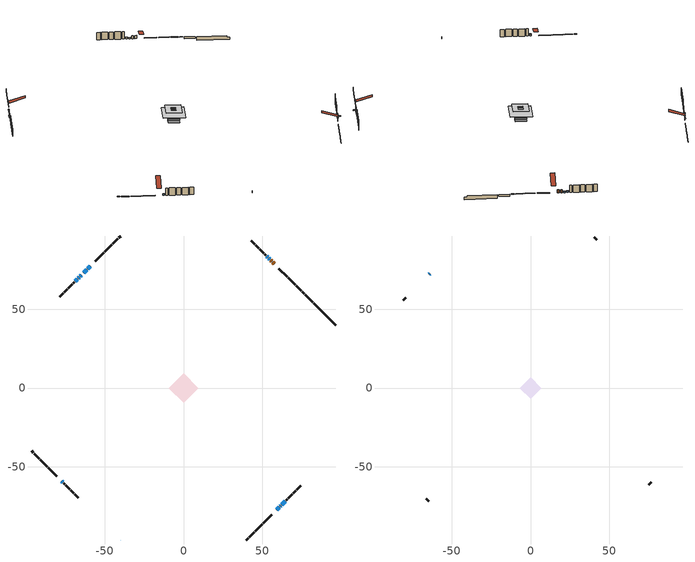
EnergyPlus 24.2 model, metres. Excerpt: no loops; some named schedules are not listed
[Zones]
conditioned space
 floor outside (Floor1 construction): -3.18,0 0,3.18 3.18,0 0,-3.18 z0.55
 floor adiabatic (Floor5 construction): -4.71,0 0,4.71 4.71,0 0,-4.71 z0.55
 floor adiabatic (AdiabaticFloorConstruction): -9.43,0 0,9.43 9.43,0 0,-9.43 z2.99
 floor foundation (Slab1 construction): -4.84,0 0,4.84 4.84,0 0,-4.84 z-1.98
 floor foundation (Slab2 construction): -4.71,0 0,4.71 4.71,0 0,-4.71 z-0.65
 wall outside (RimJoist1 construction): 40.01,-96.6 41.16,-95.45 / -96.6,-40.01 -95.45,-41.16 / -40.01,96.6 -41.16,95.45 / 76.75,59.86 75.6,61.01 z0.55:0.85
 wall outside (RimJoist2 construction): 41.82,-94.79 45.01,-91.6 / -94.79,-41.82 -91.6,-45.01 / -41.82,94.79 -45.01,91.6 / 74.95,61.67 71.75,64.86 z0.55:0.85
 wall outside (RimJoist3 construction): 45.67,-90.95 50.1,-86.52 / -90.95,-45.67 -86.52,-50.1 / -45.67,90.95 -50.1,86.52 / 71.1,65.52 66.67,69.95 z0.55:0.85
 wall outside (RimJoist4 construction): 50.75,-85.86 56.07,-80.54 / -85.86,-50.75 -80.54,-56.07 / -50.75,85.86 -56.07,80.54 / 66.01,70.6 60.69,75.92 z0.55:0.85
 wall outside (AdiabaticWallConstruction 1): 57.57,79.04 56.63,79.98 / 55.98,80.64 55.53,81.08 z0.55:2.58
 wall outside (AdiabaticWallConstruction): 59.19,-77.42 60.7,-75.91 z0.55:2.38; -77.42,-59.19 -76.77,-59.84 / -59.19,77.42 -60.92,75.69 / 53.57,83.04 52.93,83.69 / -66.13,70.48 -67,69.62 z0.55:1.47; -61.58,75.04 -63.3,73.31 / -40.02,-96.6 -39.81,-96.6 / 62.37,-74.24 64.53,-72.08 z0.55:1.77; -65.04,71.57 -65.48,71.14 z0.55:0.86; 54.88,81.74 54.23,82.39 z0.55:1.16; 61.36,-75.25 61.72,-74.89 z0.55:2.08; -67.65,68.96 -68.73,67.88 z0.55:2.58
 wall outside (Wall1 construction): 65.19,-71.43 65.92,-70.7 / -76.12,-60.5 -75.39,-61.23 / -69.39,67.23 -70.12,66.5 / 52.27,84.34 51.54,85.07 z0.55:5.43
 wall outside (Wall2 construction): 66.57,-70.04 69.04,-67.57 / -74.73,-61.88 -72.26,-64.36 / -70.77,65.84 -73.24,63.37 / 50.88,85.73 48.41,88.2 z0.55:5.43
 wall outside (Wall3 construction): 69.7,-66.91 71.44,-65.18 / -71.6,-65.01 -69.87,-66.75 / -73.9,62.71 -75.64,60.98 / 47.76,88.86 46.02,90.59 z0.55:5.43
 wall outside (Wall4 construction): 72.09,-64.52 74.55,-62.07 / -69.21,-67.41 -66.76,-69.86 / -76.29,60.32 -78.75,57.87 / 45.36,91.25 42.91,93.7 z0.55:5.43
 wall foundation (FoundationWall1 construction): 82.81,53.81,-1.98 82.81,53.81,0.46 95.22,41.39,0.46 95.22,41.39,-0.57 96.6,40.01,-0.57 96.6,40.01,-1.98
 wall foundation (FoundationWall2 construction): 82.15,54.46 77.41,59.21 z-0.65:0.55
 window (WindowConstruction): 59.19,-77.42 60.7,-75.91 z0.55:2.38
 window (WindowConstruction 5): -77.42,-59.19 -76.77,-59.84 z0.55:1.46
 window (WindowConstruction 6): -59.19,77.42 -60.92,75.69 z0.55:1.46
 window (WindowConstruction 7): -61.58,75.04 -63.3,73.31 z0.55:1.77
 window (WindowConstruction 10): -65.05,71.57 -65.48,71.14 z0.55:0.85
 window (WindowConstruction 11): 54.88,81.74 54.23,82.38 z0.55:1.16
 window (WindowConstruction 1): 53.57,83.04 52.93,83.69 z0.55:1.46
 window (WindowConstruction 8): -40.01,-96.6 -39.81,-96.6 z0.55:1.77
 window (WindowConstruction 9): 61.36,-75.25 61.72,-74.9 z0.55:2.07
 window (WindowConstruction 2): -66.13,70.48 -67,69.62 z0.55:1.46
 window (WindowConstruction 3): -67.65,68.96 -68.73,67.88 z0.55:2.58
 window (WindowConstruction 4): 62.38,-74.24 64.53,-72.08 z0.55:1.77
 door (Door): 57.57,79.04 56.63,79.98 z0.55:2.58
 door (Door 1): 55.98,80.64 55.53,81.08 z0.55:2.58
 ceiling adiabatic (AdiabaticFloorConstruction): 0,-9.43 9.43,0 0,9.43 -9.43,0 z2.99
attic - vented
 floor to conditioned space (Floor3 construction Reversed): -2.24,0 0,2.24 2.24,0 0,-2.24 z5.43
 floor to conditioned space (Floor4 construction Reversed): -6.68,0 0,6.68 6.68,0 0,-6.68 z5.43
 wall outside (AdiabaticWallConstruction): -63.96,72.66 -64.39,72.22 z0.55:1.16
 wall outside (Wall5 construction): 75.2,-61.41 76.79,-59.83 / -66.1,-70.51 -64.52,-72.1 / -79.4,57.21 -80.99,55.63 / 42.25,94.36 40.67,95.94 z0.55:5.43
 window (WindowConstruction 12): -63.96,72.66 -64.39,72.23 z0.55:1.16
 roof outside (Roof1 construction): 58.54,-78.08,5.43 51.68,-71.22,8.66 49.87,-73.02,8.66 56.73,-79.88,5.43; -78.08,-58.54,5.43 -71.22,-51.68,8.66 -73.02,-49.87,8.66 -79.88,-56.73,5.43; -58.54,78.08,5.43 -51.68,71.22,8.66 -49.87,73.02,8.66 -56.73,79.88,5.43; 58.23,78.39,5.43 51.37,71.53,8.66 53.17,69.72,8.66 60.03,76.58,5.43
shading: -64.49,72.12 -63.85,72.76 -64.28,73.19 -64.92,72.55 z1.31; 60.81,-75.8 59.09,-77.52 59.3,-77.74 61.02,-76.02 z2.53; -76.67,-59.95 -77.52,-59.09 -77.85,-59.41 -76.99,-60.27 z1.61; -61.02,75.59 -59.09,77.52 -59.41,77.85 -61.35,75.91 z1.61; -63.41,73.21 -61.47,75.14 -61.8,75.47 -63.73,73.53 z1.92; -65.58,71.03 -64.94,71.67 -65.37,72.11 -66.01,71.46 z1; 54.12,82.49 54.98,81.63 55.09,81.74 54.23,82.6 z1.31; 52.82,83.79 53.68,82.94 53.78,83.04 52.93,83.9 z1.61; 61.82,-74.79 61.25,-75.36 62.55,-76.65 63.12,-76.08 z2.22; -67.1,69.51 -66.03,70.59 -66.13,70.69 -67.21,69.62 z1.61; -68.84,67.78 -67.55,69.07 -67.65,69.17 -68.94,67.88 z2.73; 64.64,-71.98 62.27,-74.34 62.6,-74.67 64.96,-72.3 z1.92
[Building]
Building 1: Terrain=Suburbs
[Site:Location]
Toronto Intl AP_ON: Latitude {deg}=43.68; Longitude {deg}=-79.63; Time Zone {hr}=-5; Elevation {m}=173; Keep Site Location Information=Yes
[Site:GroundTemperature:Shallow]
4.59119, 2.66285, 2.50842, 3.42352, 7.09712, 10.7536, 13.9236, 15.9317, 16.1023, 14.4691, 11.3799, 7.83558
[Site:WaterMainsTemperature]
Calculation Method=Schedule; Temperature Schedule=mains temperature schedule
[Material] Roughness=Rough; Thermal Absorptance=0.9
Name | Thickness {m} | Conductivity {W/m-K} | Density {kg/m3} | Specific Heat {J/kg-K} | Solar Absorptance | Visible Absorptance
asphalt or fiberglass shingles | 0.00635 | 0.162714 | 1121.4 | 1465.45 | 0.4 | 0.4
ceiling loosefill ins | 0.254 | 0.0480833 | 16.02 | 1046.75 | 0.7 | 0.7
ceiling stud and cavity | 0.1397 | 0.205005 | 65.682 | 1177.47 | 0.7 | 0.7
ceiling stud and cavity 1 | 0.1397 | 0.158042 | 65.682 | 1177.47 | 0.7 | 0.7
concrete 4.0 in. | 0.1016 | 1.803125 | 2242.8 | 837.4 | 0.7 | 0.7
concrete 8.0 in. | 0.2032 | 1.803125 | 2242.8 | 837.4 | 0.7 | 0.7
door material | 0.04445 | 0.053851 | 512.64 | 1214.23 | 0.7 | 0.7
door material 1 | 0.04445 | 0.188738 | 512.64 | 1214.23 | 0.7 | 0.7
exterior vertical ins | 0.0622045 | 0.029427 | 32.04 | 1214.23 | 0.7 | 0.7
exterior vertical ins 1 | 0.00139922 | 0.029427 | 32.04 | 1214.23 | 0.7 | 0.7
floor covering | 0.0127 | 0.0433444 | 54.468 | 1339.84 | 0.6 | 0.6
floor covering 1 | 0.0127 | 9.015625 | 54.468 | 1339.84 | 0.6 | 0.6
floor rigid ins; rim joist rigid ins | 0.051816 | 0.029427 | 32.04 | 1214.23 | 0.7 | 0.7
floor rigid ins 1; wall rigid ins | 0.512978 | 0.029427 | 32.04 | 1214.23 | 0.7 | 0.7
floor stud and cavity | 0.1397 | 0.384766 | 92.3553 | 1139.71 | 0.7 | 0.7
floor stud and cavity 1 | 0.0889 | 0.621767 | 50.32683 | 1063.81 | 0.7 | 0.7
floor stud and cavity 2 | 0.1397 | 1.75129 | 37.0049 | 1207.88 | 0.7 | 0.7
furniture material conditioned space 1 | 0.1524 | 0.115458 | 640.8 | 1214.23 | 0.6 | 0.6
gypsum board | 0.00254 | 0.160291 | 801 | 837.4 | 0.6 | 0.6
gypsum board 1 | 0.0127 | 0.160291 | 801 | 837.4 | 0.6 | 0.6
gypsum board 2 | 0.0127 | 0.160291 | 801 | 837.4 | 0.7 | 0.7
osb sheathing 0.5 in. | 0.0127 | 0.115458 | 512.64 | 1214.23 | 0.7 | 0.7
osb sheathing 0.75 in. | 0.01905 | 0.115458 | 512.64 | 1214.23 | 0.7 | 0.7
osb sheathing 2.0 in. | 0.0508 | 0.115458 | 512.64 | 1214.23 | 0.7 | 0.7
rim joist stud and cavity | 0.0508 | 0.292656 | 125.044 | 1163.47 | 0.6 | 0.6
rim joist stud and cavity 1 | 0.0508 | 0.103237 | 50.32683 | 1063.81 | 0.6 | 0.6
rim joist stud and cavity 2 | 0.0508 | 0.0293615 | 125.044 | 1163.47 | 0.6 | 0.6
rim joist stud and cavity 3 | 0.0508 | 0.275866 | 125.044 | 1163.47 | 0.6 | 0.6
wall stud and cavity | 0.0889 | 0.265422 | 50.32683 | 1063.81 | 0.7 | 0.7
wall stud and cavity 1 | 0.1397 | 0.0815399 | 139.0536 | 1170.24 | 0.7 | 0.7
wall stud and cavity 2 | 0.1397 | 0.0804648 | 139.0536 | 1170.24 | 0.7 | 0.7
wall stud and cavity 3 | 0.1397 | 0.0930111 | 139.0536 | 1170.24 | 0.7 | 0.7
wall stud and cavity 4 | 0.0889 | 6.1454 | 50.32683 | 1063.81 | 0.6 | 0.6
wall stud and cavity 5 | 0.0889 | 0.380278 | 52.3479 | 1209.89 | 0.7 | 0.7
wall stud and cavity 6 | 0.0889 | 0.391764 | 83.0341 | 1211.67 | 0.7 | 0.7
wood siding | 0.00254 | 0.102417 | 544.68 | 1172.36 | 0.4 | 0.4
wood siding 1 | 0.0254 | 0.102417 | 544.68 | 1172.36 | 0.4 | 0.4
wood siding 2; wood siding 3; wood siding 4 | 0.0254 | 0.102417 | 544.68 | 1172.36 | 0.7 | 0.7
[WindowMaterial:SimpleGlazingSystem]
Name | U-Factor {W/m2-K} | Solar Heat Gain Coefficient
WindowMaterial | 2.881585 | 0.7
WindowMaterial 1 | 3.02581 | 0.51
WindowMaterial 10 | 3.00026 | 0.58
WindowMaterial 2 | 2.95256 | 0.58
WindowMaterial 3 | 4.32891 | 0.68
WindowMaterial 4 | 2.92474 | 0.62
WindowMaterial 5 | 2.93496 | 0.6
WindowMaterial 6 | 6.93965 | 0.69
WindowMaterial 7 | 2.57441 | 0.47
WindowMaterial 8 | 3.063281 | 0.29
WindowMaterial 9 | 5.33051 | 0.62
[Construction]
AdiabaticFloorConstruction: floor stud and cavity 2, floor rigid ins 1, osb sheathing 0.75 in., floor covering
AdiabaticWallConstruction: wood siding 3, wall rigid ins, wall stud and cavity 5, gypsum board 1
AdiabaticWallConstruction 1: wood siding 4, wall rigid ins, wall stud and cavity 5, gypsum board 1
Door: door material
Door 1: door material 1
Floor1 construction: floor stud and cavity, floor rigid ins, osb sheathing 0.75 in., floor covering
Floor3 construction Reversed: gypsum board 1, ceiling stud and cavity, ceiling loosefill ins
Floor4 construction Reversed: gypsum board 1, ceiling stud and cavity 1, ceiling loosefill ins
Floor5 construction: floor stud and cavity 1, floor covering 1
FoundationWall1 construction; FoundationWall2 construction: concrete 8.0 in., gypsum board 2
furniture construction conditioned space 1: furniture material conditioned space 1
PartitionWallConstruction: gypsum board 1, wall stud and cavity 6, gypsum board 1
RimJoist1 construction: wood siding 2, rim joist rigid ins, osb sheathing 2.0 in., rim joist stud and cavity
RimJoist2 construction: wood siding 2, rim joist stud and cavity 1
RimJoist3 construction: wood siding 2, osb sheathing 2.0 in., rim joist stud and cavity 2
RimJoist4 construction: wood siding 2, rim joist rigid ins, osb sheathing 2.0 in., rim joist stud and cavity 3
Roof1 construction: asphalt or fiberglass shingles
Slab1 construction; Slab2 construction: concrete 4.0 in.
Wall1 construction: wood siding, wall stud and cavity, gypsum board
Wall2 construction: wood siding 1, osb sheathing 0.5 in., wall stud and cavity 1, gypsum board 1
Wall3 construction: wood siding 1, osb sheathing 0.5 in., wall stud and cavity 2, gypsum board 1
Wall4 construction: wood siding 1, osb sheathing 0.5 in., wall stud and cavity 3, gypsum board 1
Wall5 construction: wood siding, wall stud and cavity 4
WindowConstruction: WindowMaterial
WindowConstruction 1; WindowConstruction 5: WindowMaterial 1
WindowConstruction 10: WindowMaterial 8
WindowConstruction 11: WindowMaterial 9
WindowConstruction 12: WindowMaterial 10
WindowConstruction 2; WindowConstruction 6: WindowMaterial 2
WindowConstruction 3: WindowMaterial 3
WindowConstruction 4: WindowMaterial 4
WindowConstruction 7: WindowMaterial 5
WindowConstruction 8: WindowMaterial 6
WindowConstruction 9: WindowMaterial 7
[Zone] Multiplier=1; Part of Total Floor Area=Yes
Name | Volume {m3}
attic - vented | 52.0656
conditioned space | 645.3
[Space]
Name | Zone | Volume {m3}
attic - vented 1 | attic - vented | 52.0656
conditioned space 1 | conditioned space | 645.3
[ZoneInfiltration:EffectiveLeakageArea]
infil attic - vented 1: Zone or Space=attic - vented 1; Schedule=Always On Discrete; Effective Air Leakage Area {cm2}=4104.41; Stack Coefficient=0.000564118; Wind Coefficient=1.60474e-05
[ZoneMixing]
whole house fan mix: Zone or Space=attic - vented; Schedule=Always On Continuous; Design Flow Rate Calculation Method=Flow/Zone; Design Flow Rate {m3/s}=0; Source Zone or Space=conditioned space
[SurfaceProperty:ExposedFoundationPerimeter] Exposed Perimeter Calculation Method=TotalExposedPerimeter
Name | Total Exposed Perimeter {m}
Slab1 | 19.507
Slab2 | 6.706
[InternalMass] Zone or ZoneList=conditioned space; Space or SpaceList=conditioned space 1
Name | Construction | Surface Area {m2}
furniture mass conditioned space 1 | furniture construction conditioned space 1 | 133.476
partition wall mass | PartitionWallConstruction | 289.28
[Lights]
interior lighting: Zone or ZoneList or Space or SpaceList=conditioned space 1; Schedule=interior lighting schedule; Design Level Calculation Method=LightingLevel; Lighting Level {W}=343.2; Return Air Fraction=0; Fraction Radiant=0.6; Fraction Visible=0.2; Fraction Replaceable=1
[People]
occupants: Zone or ZoneList or Space or SpaceList=conditioned space 1; Number of People Schedule=occupants schedule; Number of People Calculation Method=People; Number of People=3; Fraction Radiant=0.314171; Sensible Heat Fraction=0.56303; Activity Level Schedule=occupants activity schedule; Carbon Dioxide Generation Rate {m3/s-W}=0; Enable ASHRAE 55 Comfort Warnings=No; Mean Radiant Temperature Calculation Type=EnclosureAveraged
[ElectricEquipment] Zone or ZoneList or Space or SpaceList=conditioned space 1; Design Level Calculation Method=EquipmentLevel
Name | Schedule | Design Level {W} | Fraction Latent | Fraction Radiant | Fraction Lost
clothes dryer | clothes dryer schedule | 140.772 | 0.015 | 0.081 | 0.85
clothes washer | clothes washer schedule | 32.1985 | 0.03 | 0.162 | 0.7
cooking range | cooking range schedule | 215.147 | 0.08 | 0.432 | 0.2
dishwasher | dishwasher schedule | 66.8632 | 0.3 | 0.18 | 0.4
fridge | fridge schedule | 72.9452 | 0 | 0.6 | 0
mech vent bath fan 0 | mech vent bath fan 0 schedule | 50.2 | 0 | 0 | 1
mech vent bath fan 1 | mech vent bath fan 1 schedule | 50.2 | 0 | 0 | 1
mech vent house fan | mech vent house fan schedule | 0 | 0 | 0 | 1
mech vent house fan cfis | mech vent house fan cfis schedule | 0 | 0 | 0 | 0
mech vent range fan 0 | mech vent range fan 0 schedule | 57 | 0 | 0 | 1
misc plug loads | misc plug loads schedule | 494.7 | 0.045 | 0.513 | 0.1
whole house fan | Always On Discrete | 0 | 0 | 0 | 1
[OtherEquipment] Zone or ZoneList or Space or SpaceList=conditioned space 1; Design Level Calculation Method=EquipmentLevel
Name | Fuel Type | Schedule | Design Level {W} | Fraction Latent | Fraction Radiant | Fraction Lost
clothes dryer 1 | Electricity | clothes dryer schedule | 0 | 0.015 | 0.081 | 0.85
cooking range 1 | Electricity | cooking range schedule | 0 | 0.08 | 0.432 | 0.2
general water use latent | None | general water use schedule | 62.594 | 1 | 0 | 0
general water use sensible | None | general water use schedule | -61.6891 | 0 | 0.6 | 0
mech vent house fan latent load | None | Always On Discrete | 0 | 1 | 0 | 0
mech vent house fan sensible load | None | Always On Discrete | 0 | 0 | 0 | 0
water heater energy adjustment1 | NaturalGas | Always On Discrete | 0.01 | 0 | 0 | 1
[ZoneInfiltration:DesignFlowRate] Zone or ZoneList or Space or SpaceList=conditioned space 1; Schedule=Always On Discrete; Design Flow Rate Calculation Method=Flow/Zone; Design Flow Rate {m3/s}=0
infil flow; natural vent flow; whole house fan flow
[Foundation:Kiva] Initial Indoor Air Temperature {C}=18; Wall Depth Below Slab {m}=0.2032; Custom Block X Position 1 {m}=0.2159; Custom Block Z Position 1 {m}=0
Name | Wall Height Above Grade {m} | Custom Block Material Name 1 | Custom Block Depth 1 {m}
Foundation Kiva 1 | 0.459974 | exterior vertical ins | 2.43998
Foundation Kiva 2 | 0.550012 | exterior vertical ins 1 | 1.2
[Foundation:Kiva:Settings]
Soil Conductivity {W/m-K}=0.849921; Soil Density {kg/m3}=1842.3; Soil Specific Heat {J/kg-K}=418.7; Ground Solar Absorptivity=0.9; Ground Thermal Absorptivity=0.9; Ground Surface Roughness {m}=0.03; Far-Field Width {m}=40; Deep-Ground Boundary Condition=ZeroFlux; Deep-Ground Depth {m}=40; Minimum Cell Dimension {m}=0.2; Maximum Cell Growth Coefficient=3; Simulation Timestep=Timestep
[Exterior:Lights]
exterior lighting: Schedule=exterior lighting schedule; Design Level {W}=75.6
[Schedule:Constant]
Name | Hourly Value
Always On Continuous; mech vent house fan schedule; mech vent house fan cfis schedule; Always On Discrete | 1
occupants activity schedule | 117.228
fridge schedule | 0
[Schedule:Week:Daily]
interior lighting schedule Week Rule - Jan1-Jan27: interior lighting schedule day, interior lighting schedule day, interior lighting schedule day, interior lighting schedule day, interior lighting schedule day, interior lighting schedule day, interior lighting schedule day, interior lighting schedule default day, interior lighting schedule default day, interior lighting schedule default day, interior lighting schedule default day, interior lighting schedule default day
interior lighting schedule Week Rule - Jan28-Feb3: interior lighting schedule day, interior lighting schedule day, interior lighting schedule day, interior lighting schedule day, interior lighting schedule day 1, interior lighting schedule day 1, interior lighting schedule day 1, interior lighting schedule default day, interior lighting schedule default day, interior lighting schedule default day, interior lighting schedule default day, interior lighting schedule default day
interior lighting schedule Week Rule - Feb4-Feb24: interior lighting schedule day 1, interior lighting schedule day 1, interior lighting schedule day 1, interior lighting schedule day 1, interior lighting schedule day 1, interior lighting schedule day 1, interior lighting schedule day 1, interior lighting schedule default day, interior lighting schedule default day, interior lighting schedule default day, interior lighting schedule default day, interior lighting schedule default day
interior lighting schedule Week Rule - Feb25-Mar3: interior lighting schedule day 1, interior lighting schedule day 1, interior lighting schedule day 1, interior lighting schedule day 1, interior lighting schedule day 2, interior lighting schedule day 2, interior lighting schedule day 2, interior lighting schedule default day, interior lighting schedule default day, interior lighting schedule default day, interior lighting schedule default day, interior lighting schedule default day
interior lighting schedule Week Rule - Mar4-Mar31: interior lighting schedule day 2, interior lighting schedule day 2, interior lighting schedule day 2, interior lighting schedule day 2, interior lighting schedule day 2, interior lighting schedule day 2, interior lighting schedule day 2, interior lighting schedule default day, interior lighting schedule default day, interior lighting schedule default day, interior lighting schedule default day, interior lighting schedule default day
interior lighting schedule Week Rule - Apr1-Apr28: interior lighting schedule day 3, interior lighting schedule day 3, interior lighting schedule day 3, interior lighting schedule day 3, interior lighting schedule day 3, interior lighting schedule day 3, interior lighting schedule day 3, interior lighting schedule default day, interior lighting schedule default day, interior lighting schedule default day, interior lighting schedule default day, interior lighting schedule default day
interior lighting schedule Week Rule - Apr29-May5: interior lighting schedule day 3, interior lighting schedule day 3, interior lighting schedule day 4, interior lighting schedule day 4, interior lighting schedule day 4, interior lighting schedule day 4, interior lighting schedule day 4, interior lighting schedule default day, interior lighting schedule default day, interior lighting schedule default day, interior lighting schedule default day, interior lighting schedule default day
interior lighting schedule Week Rule - May6-May26: interior lighting schedule day 4, interior lighting schedule day 4, interior lighting schedule day 4, interior lighting schedule day 4, interior lighting schedule day 4, interior lighting schedule day 4, interior lighting schedule day 4, interior lighting schedule default day, interior lighting schedule default day, interior lighting schedule default day, interior lighting schedule default day, interior lighting schedule default day
interior lighting schedule Week Rule - May27-Jun2: interior lighting schedule day 4, interior lighting schedule day 4, interior lighting schedule day 4, interior lighting schedule day 4, interior lighting schedule day 4, interior lighting schedule day 5, interior lighting schedule day 5, interior lighting schedule default day, interior lighting schedule default day, interior lighting schedule default day, interior lighting schedule default day, interior lighting schedule default day
interior lighting schedule Week Rule - Jun3-Jun30: interior lighting schedule day 5, interior lighting schedule day 5, interior lighting schedule day 5, interior lighting schedule day 5, interior lighting schedule day 5, interior lighting schedule day 5, interior lighting schedule day 5, interior lighting schedule default day, interior lighting schedule default day, interior lighting schedule default day, interior lighting schedule default day, interior lighting schedule default day
interior lighting schedule Week Rule - Jul1-Jul28: interior lighting schedule day 6, interior lighting schedule day 6, interior lighting schedule day 6, interior lighting schedule day 6, interior lighting schedule day 6, interior lighting schedule day 6, interior lighting schedule day 6, interior lighting schedule default day, interior lighting schedule default day, interior lighting schedule default day, interior lighting schedule default day, interior lighting schedule default day
interior lighting schedule Week Rule - Jul29-Aug4: interior lighting schedule day 6, interior lighting schedule day 6, interior lighting schedule day 6, interior lighting schedule day 7, interior lighting schedule day 7, interior lighting schedule day 7, interior lighting schedule day 7, interior lighting schedule default day, interior lighting schedule default day, interior lighting schedule default day, interior lighting schedule default day, interior lighting schedule default day
interior lighting schedule Week Rule - Aug5-Aug25: interior lighting schedule day 7, interior lighting schedule day 7, interior lighting schedule day 7, interior lighting schedule day 7, interior lighting schedule day 7, interior lighting schedule day 7, interior lighting schedule day 7, interior lighting schedule default day, interior lighting schedule default day, interior lighting schedule default day, interior lighting schedule default day, interior lighting schedule default day
interior lighting schedule Week Rule - Aug26-Sep1: interior lighting schedule day 7, interior lighting schedule day 7, interior lighting schedule day 7, interior lighting schedule day 7, interior lighting schedule day 7, interior lighting schedule day 7, interior lighting schedule day 8, interior lighting schedule default day, interior lighting schedule default day, interior lighting schedule default day, interior lighting schedule default day, interior lighting schedule default day
interior lighting schedule Week Rule - Sep2-Sep29: interior lighting schedule day 8, interior lighting schedule day 8, interior lighting schedule day 8, interior lighting schedule day 8, interior lighting schedule day 8, interior lighting schedule day 8, interior lighting schedule day 8, interior lighting schedule default day, interior lighting schedule default day, interior lighting schedule default day, interior lighting schedule default day, interior lighting schedule default day
interior lighting schedule Week Rule - Sep30-Oct6: interior lighting schedule day 8, interior lighting schedule day 9, interior lighting schedule day 9, interior lighting schedule day 9, interior lighting schedule day 9, interior lighting schedule day 9, interior lighting schedule day 9, interior lighting schedule default day, interior lighting schedule default day, interior lighting schedule default day, interior lighting schedule default day, interior lighting schedule default day
interior lighting schedule Week Rule - Oct7-Oct27: interior lighting schedule day 9, interior lighting schedule day 9, interior lighting schedule day 9, interior lighting schedule day 9, interior lighting schedule day 9, interior lighting schedule day 9, interior lighting schedule day 9, interior lighting schedule default day, interior lighting schedule default day, interior lighting schedule default day, interior lighting schedule default day, interior lighting schedule default day
interior lighting schedule Week Rule - Oct28-Nov3: interior lighting schedule day 9, interior lighting schedule day 9, interior lighting schedule day 9, interior lighting schedule day 9, interior lighting schedule day 10, interior lighting schedule day 10, interior lighting schedule day 10, interior lighting schedule default day, interior lighting schedule default day, interior lighting schedule default day, interior lighting schedule default day, interior lighting schedule default day
interior lighting schedule Week Rule - Nov4-Nov24: interior lighting schedule day 10, interior lighting schedule day 10, interior lighting schedule day 10, interior lighting schedule day 10, interior lighting schedule day 10, interior lighting schedule day 10, interior lighting schedule day 10, interior lighting schedule default day, interior lighting schedule default day, interior lighting schedule default day, interior lighting schedule default day, interior lighting schedule default day
interior lighting schedule Week Rule - Nov25-Dec1: interior lighting schedule day 10, interior lighting schedule day 10, interior lighting schedule day 10, interior lighting schedule day 10, interior lighting schedule day 10, interior lighting schedule day 10, interior lighting schedule day 11, interior lighting schedule default day, interior lighting schedule default day, interior lighting schedule default day, interior lighting schedule default day, interior lighting schedule default day
interior lighting schedule Week Rule - Dec2-Dec31: interior lighting schedule day 11, interior lighting schedule day 11, interior lighting schedule day 11, interior lighting schedule day 11, interior lighting schedule day 11, interior lighting schedule day 11, interior lighting schedule day 11, interior lighting schedule default day, interior lighting schedule default day, interior lighting schedule default day, interior lighting schedule default day, interior lighting schedule default day
occupants schedule Week Rule - Jan1-Dec31: occupants schedule day, occupants schedule day, occupants schedule day, occupants schedule day, occupants schedule day, occupants schedule day, occupants schedule day, occupants schedule default day, occupants schedule default day, occupants schedule default day, occupants schedule default day, occupants schedule default day
clothes dryer schedule Week Rule - Jan1-Dec31: clothes dryer schedule day, clothes dryer schedule day, clothes dryer schedule day, clothes dryer schedule day, clothes dryer schedule day, clothes dryer schedule day, clothes dryer schedule day, clothes dryer schedule default day, clothes dryer schedule default day, clothes dryer schedule default day, clothes dryer schedule default day, clothes dryer schedule default day
clothes washer schedule Week Rule - Jan1-Dec31: clothes washer schedule day, clothes washer schedule day, clothes washer schedule day, clothes washer schedule day, clothes washer schedule day, clothes washer schedule day, clothes washer schedule day, clothes washer schedule default day, clothes washer schedule default day, clothes washer schedule default day, clothes washer schedule default day, clothes washer schedule default day
cooking range schedule Week Rule - Jan1-Dec31: cooking range schedule day, cooking range schedule day, cooking range schedule day, cooking range schedule day, cooking range schedule day, cooking range schedule day, cooking range schedule day, cooking range schedule default day, cooking range schedule default day, cooking range schedule default day, cooking range schedule default day, cooking range schedule default day
dishwasher schedule Week Rule - Jan1-Dec31: dishwasher schedule day, dishwasher schedule day, dishwasher schedule day, dishwasher schedule day, dishwasher schedule day, dishwasher schedule day, dishwasher schedule day, dishwasher schedule default day, dishwasher schedule default day, dishwasher schedule default day, dishwasher schedule default day, dishwasher schedule default day
mech vent bath fan 0 schedule Week Rule - Jan1-Dec31: mech vent bath fan 0 schedule day, mech vent bath fan 0 schedule day, mech vent bath fan 0 schedule day, mech vent bath fan 0 schedule day, mech vent bath fan 0 schedule day, mech vent bath fan 0 schedule day, mech vent bath fan 0 schedule day, mech vent bath fan 0 schedule default day, mech vent bath fan 0 schedule default day, mech vent bath fan 0 schedule default day, mech vent bath fan 0 schedule default day, mech vent bath fan 0 schedule default day
mech vent bath fan 1 schedule Week Rule - Jan1-Dec31: mech vent bath fan 1 schedule day, mech vent bath fan 1 schedule day, mech vent bath fan 1 schedule day, mech vent bath fan 1 schedule day, mech vent bath fan 1 schedule day, mech vent bath fan 1 schedule day, mech vent bath fan 1 schedule day, mech vent bath fan 1 schedule default day, mech vent bath fan 1 schedule default day, mech vent bath fan 1 schedule default day, mech vent bath fan 1 schedule default day, mech vent bath fan 1 schedule default day
mech vent range fan 0 schedule Week Rule - Jan1-Dec31: mech vent range fan 0 schedule day, mech vent range fan 0 schedule day, mech vent range fan 0 schedule day, mech vent range fan 0 schedule day, mech vent range fan 0 schedule day, mech vent range fan 0 schedule day, mech vent range fan 0 schedule day, mech vent range fan 0 schedule default day, mech vent range fan 0 schedule default day, mech vent range fan 0 schedule default day, mech vent range fan 0 schedule default day, mech vent range fan 0 schedule default day
misc plug loads schedule Week Rule - Jan1-Dec31: misc plug loads schedule day, misc plug loads schedule day, misc plug loads schedule day, misc plug loads schedule day, misc plug loads schedule day, misc plug loads schedule day, misc plug loads schedule day, misc plug loads schedule default day, misc plug loads schedule default day, misc plug loads schedule default day, misc plug loads schedule default day, misc plug loads schedule default day
general water use schedule Week Rule - Jan1-Dec31: general water use schedule day, general water use schedule day, general water use schedule day, general water use schedule day, general water use schedule day, general water use schedule day, general water use schedule day, general water use schedule default day, general water use schedule default day, general water use schedule default day, general water use schedule default day, general water use schedule default day
exterior lighting schedule Week Rule - Jan1-Jan27: exterior lighting schedule day, exterior lighting schedule day, exterior lighting schedule day, exterior lighting schedule day, exterior lighting schedule day, exterior lighting schedule day, exterior lighting schedule day, exterior lighting schedule default day, exterior lighting schedule default day, exterior lighting schedule default day, exterior lighting schedule default day, exterior lighting schedule default day
exterior lighting schedule Week Rule - Jan28-Feb3: exterior lighting schedule day, exterior lighting schedule day, exterior lighting schedule day, exterior lighting schedule day, exterior lighting schedule day 1, exterior lighting schedule day 1, exterior lighting schedule day 1, exterior lighting schedule default day, exterior lighting schedule default day, exterior lighting schedule default day, exterior lighting schedule default day, exterior lighting schedule default day
exterior lighting schedule Week Rule - Feb4-Feb24: exterior lighting schedule day 1, exterior lighting schedule day 1, exterior lighting schedule day 1, exterior lighting schedule day 1, exterior lighting schedule day 1, exterior lighting schedule day 1, exterior lighting schedule day 1, exterior lighting schedule default day, exterior lighting schedule default day, exterior lighting schedule default day, exterior lighting schedule default day, exterior lighting schedule default day
exterior lighting schedule Week Rule - Feb25-Mar3: exterior lighting schedule day 1, exterior lighting schedule day 1, exterior lighting schedule day 1, exterior lighting schedule day 1, exterior lighting schedule day 2, exterior lighting schedule day 2, exterior lighting schedule day 2, exterior lighting schedule default day, exterior lighting schedule default day, exterior lighting schedule default day, exterior lighting schedule default day, exterior lighting schedule default day
exterior lighting schedule Week Rule - Mar4-Mar31: exterior lighting schedule day 2, exterior lighting schedule day 2, exterior lighting schedule day 2, exterior lighting schedule day 2, exterior lighting schedule day 2, exterior lighting schedule day 2, exterior lighting schedule day 2, exterior lighting schedule default day, exterior lighting schedule default day, exterior lighting schedule default day, exterior lighting schedule default day, exterior lighting schedule default day
exterior lighting schedule Week Rule - Apr1-Apr28: exterior lighting schedule day 3, exterior lighting schedule day 3, exterior lighting schedule day 3, exterior lighting schedule day 3, exterior lighting schedule day 3, exterior lighting schedule day 3, exterior lighting schedule day 3, exterior lighting schedule default day, exterior lighting schedule default day, exterior lighting schedule default day, exterior lighting schedule default day, exterior lighting schedule default day
[Schedule:Year]
interior lighting schedule: interior lighting schedule Week Rule - Jan1-Jan27, 1, 1, 1, 27, interior lighting schedule Week Rule - Jan28-Feb3, 1, 28, 2, 3, interior lighting schedule Week Rule - Feb4-Feb24, 2, 4, 2, 24, interior lighting schedule Week Rule - Feb25-Mar3, 2, 25, 3, 3, interior lighting schedule Week Rule - Mar4-Mar31, 3, 4, 3, 31, interior lighting schedule Week Rule - Apr1-Apr28, 4, 1, 4, 28, interior lighting schedule Week Rule - Apr29-May5, 4, 29, 5, 5, interior lighting schedule Week Rule - May6-May26, 5, 6, 5, 26, interior lighting schedule Week Rule - May27-Jun2, 5, 27, 6, 2, interior lighting schedule Week Rule - Jun3-Jun30, 6, 3, 6, 30, interior lighting schedule Week Rule - Jul1-Jul28, 7, 1, 7, 28, interior lighting schedule Week Rule - Jul29-Aug4, 7, 29, 8, 4, interior lighting schedule Week Rule - Aug5-Aug25, 8, 5, 8, 25, interior lighting schedule Week Rule - Aug26-Sep1, 8, 26, 9, 1, interior lighting schedule Week Rule - Sep2-Sep29, 9, 2, 9, 29, interior lighting schedule Week Rule - Sep30-Oct6, 9, 30, 10, 6, interior lighting schedule Week Rule - Oct7-Oct27, 10, 7, 10, 27, interior lighting schedule Week Rule - Oct28-Nov3, 10, 28, 11, 3, interior lighting schedule Week Rule - Nov4-Nov24, 11, 4, 11, 24, interior lighting schedule Week Rule - Nov25-Dec1, 11, 25, 12, 1, interior lighting schedule Week Rule - Dec2-Dec31, 12, 2, 12, 31
occupants schedule: occupants schedule Week Rule - Jan1-Dec31, 1, 1, 12, 31
clothes dryer schedule: clothes dryer schedule Week Rule - Jan1-Dec31, 1, 1, 12, 31
clothes washer schedule: clothes washer schedule Week Rule - Jan1-Dec31, 1, 1, 12, 31
cooking range schedule: cooking range schedule Week Rule - Jan1-Dec31, 1, 1, 12, 31
dishwasher schedule: dishwasher schedule Week Rule - Jan1-Dec31, 1, 1, 12, 31
mech vent bath fan 0 schedule: mech vent bath fan 0 schedule Week Rule - Jan1-Dec31, 1, 1, 12, 31
mech vent bath fan 1 schedule: mech vent bath fan 1 schedule Week Rule - Jan1-Dec31, 1, 1, 12, 31
mech vent range fan 0 schedule: mech vent range fan 0 schedule Week Rule - Jan1-Dec31, 1, 1, 12, 31
misc plug loads schedule: misc plug loads schedule Week Rule - Jan1-Dec31, 1, 1, 12, 31
general water use schedule: general water use schedule Week Rule - Jan1-Dec31, 1, 1, 12, 31
exterior lighting schedule: exterior lighting schedule Week Rule - Jan1-Jan27, 1, 1, 1, 27, exterior lighting schedule Week Rule - Jan28-Feb3, 1, 28, 2, 3, exterior lighting schedule Week Rule - Feb4-Feb24, 2, 4, 2, 24, exterior lighting schedule Week Rule - Feb25-Mar3, 2, 25, 3, 3, exterior lighting schedule Week Rule - Mar4-Mar31, 3, 4, 3, 31, exterior lighting schedule Week Rule - Apr1-Apr28, 4, 1, 4, 28, exterior lighting schedule Week Rule - Apr29-May5, 4, 29, 5, 5, exterior lighting schedule Week Rule - May6-May26, 5, 6, 5, 26, exterior lighting schedule Week Rule - May27-Jun2, 5, 27, 6, 2, exterior lighting schedule Week Rule - Jun3-Jun30, 6, 3, 6, 30, exterior lighting schedule Week Rule - Jul1-Jul28, 7, 1, 7, 28, exterior lighting schedule Week Rule - Jul29-Aug4, 7, 29, 8, 4, exterior lighting schedule Week Rule - Aug5-Aug25, 8, 5, 8, 25, exterior lighting schedule Week Rule - Aug26-Sep1, 8, 26, 9, 1, exterior lighting schedule Week Rule - Sep2-Sep29, 9, 2, 9, 29, exterior lighting schedule Week Rule - Sep30-Oct6, 9, 30, 10, 6, exterior lighting schedule Week Rule - Oct7-Oct27, 10, 7, 10, 27, exterior lighting schedule Week Rule - Oct28-Nov3, 10, 28, 11, 3, exterior lighting schedule Week Rule - Nov4-Nov24, 11, 4, 11, 24, exterior lighting schedule Week Rule - Nov25-Dec1, 11, 25, 12, 1, exterior lighting schedule Week Rule - Dec2-Dec31, 12, 2, 12, 31
[Schedule:Compact]
mains temperature schedule: Through: 01/01, For: AllDays, Until: 24:00, 8.43722, Through: 01/02, For: AllDays, Until: 24:00, 8.37111, Through: 01/03, For: AllDays, Until: 24:00, 8.30611, Through: 01/04, For: AllDays, Until: 24:00, 8.24222, Through: 01/05, For: AllDays, Until: 24:00, 8.17944, Through: 01/06, For: AllDays, Until: 24:00, 8.11833, Through: 01/07, For: AllDays, Until: 24:00, 8.05833, Through: 01/08, For: AllDays, Until: 24:00, 7.99944, Through: 01/09, For: AllDays, Until: 24:00, 7.94222, Through: 01/10, For: AllDays, Until: 24:00, 7.88611, Through: 01/11, For: AllDays, Until: 24:00, 7.83167, Through: 01/12, For: AllDays, Until: 24:00, 7.77833, Through: 01/13, For: AllDays, Until: 24:00, 7.72611, Through: 01/14, For: AllDays, Until: 24:00, 7.67556, Through: 01/15, For: AllDays, Until: 24:00, 7.62667, Through: 01/16, For: AllDays, Until: 24:00, 7.57889, Through: 01/17, For: AllDays, Until: 24:00, 7.53278, Through: 01/18, For: AllDays, Until: 24:00, 7.48778, Through: 01/19, For: AllDays, Until: 24:00, 7.44444, Through: 01/20, For: AllDays, Until: 24:00, 7.40278, Through: 01/21, For: AllDays, Until: 24:00, 7.36278, Through: 01/22, For: AllDays, Until: 24:00, 7.32389, Through: 01/23, For: AllDays, Until: 24:00, 7.28667, Through: 01/24, For: AllDays, Until: 24:00, 7.25056, Through: 01/25, For: AllDays, Until: 24:00, 7.21667, Through: 01/26, For: AllDays, Until: 24:00, 7.18389, Through: 01/27, For: AllDays, Until: 24:00, 7.15278, Through: 01/28, For: AllDays, Until: 24:00, 7.12333, Through: 01/29, For: AllDays, Until: 24:00, 7.09556, Through: 01/30, For: AllDays, Until: 24:00, 7.06944, Through: 01/31, For: AllDays, Until: 24:00, 7.04444, Through: 02/01, For: AllDays, Until: 24:00, 7.02167, Through: 02/02, For: AllDays, Until: 24:00, 7, Through: 02/03, For: AllDays, Until: 24:00, 6.98, Through: 02/04, For: AllDays, Until: 24:00, 6.96222, Through: 02/05, For: AllDays, Until: 24:00, 6.94556, Through: 02/06, For: AllDays, Until: 24:00, 6.93056, Through: 02/07, For: AllDays, Until: 24:00, 6.91722, Through: 02/08, For: AllDays, Until: 24:00, 6.90556, Through: 02/09, For: AllDays, Until: 24:00, 6.89556, Through: 02/10, For: AllDays, Until: 24:00, 6.88722, Through: 02/11, For: AllDays, Until: 24:00, 6.88056, Through: 02/12, For: AllDays, Until: 24:00, 6.875, Through: 02/13, For: AllDays, Until: 24:00, 6.87167, Through: 02/14, For: AllDays, Until: 24:00, 6.87, Through: 02/15, For: AllDays, Until: 24:00, 6.87, Through: 02/16, For: AllDays, Until: 24:00, 6.87167, Through: 02/17, For: AllDays, Until: 24:00, 6.875, Through: 02/18, For: AllDays, Until: 24:00, 6.88, Through: 02/19, For: AllDays, Until: 24:00, 6.88611, Through: 02/20, For: AllDays, Until: 24:00, 6.89444, Through: 02/21, For: AllDays, Until: 24:00, 6.90444, Through: 02/22, For: AllDays, Until: 24:00, 6.91611, Through: 02/23, For: AllDays, Until: 24:00, 6.92889, Through: 02/24, For: AllDays, Until: 24:00, 6.94389, Through: 02/25, For: AllDays, Until: 24:00, 6.96056, Through: 02/26, For: AllDays, Until: 24:00, 6.97833, Through: 02/27, For: AllDays, Until: 24:00, 6.99833, Through: 02/28, For: AllDays, Until: 24:00, 7.01944, Through: 03/01, For: AllDays, Until: 24:00, 7.04222, Through: 03/02, For: AllDays, Until: 24:00, 7.06667, Through: 03/03, For: AllDays, Until: 24:00, 7.09278, Through: 03/04, For: AllDays, Until: 24:00, 7.12056, Through: 03/05, For: AllDays, Until: 24:00, 7.15, Through: 03/06, For: AllDays, Until: 24:00, 7.18111, Through: 03/07, For: AllDays, Until: 24:00, 7.21333, Through: 03/08, For: AllDays, Until: 24:00, 7.24722, Through: 03/09, For: AllDays, Until: 24:00, 7.28278, Through: 03/10, For: AllDays, Until: 24:00, 7.32, Through: 03/11, For: AllDays, Until: 24:00, 7.35889, Through: 03/12, For: AllDays, Until: 24:00, 7.39889, Through: 03/13, For: AllDays, Until: 24:00, 7.44056, Through: 03/14, For: AllDays, Until: 24:00, 7.48389, Through: 03/15, For: AllDays, Until: 24:00, 7.52833, Through: 03/16, For: AllDays, Until: 24:00, 7.57444, Through: 03/17, For: AllDays, Until: 24:00, 7.62222, Through: 03/18, For: AllDays, Until: 24:00, 7.67111, Through: 03/19, For: AllDays, Until: 24:00, 7.72111, Through: 03/20, For: AllDays, Until: 24:00, 7.77333, Through: 03/21, For: AllDays, Until: 24:00, 7.82611, Through: 03/22, For: AllDays, Until: 24:00, 7.88111, Through: 03/23, For: AllDays, Until: 24:00, 7.93667, Through: 03/24, For: AllDays, Until: 24:00, 7.99389, Through: 03/25, For: AllDays, Until: 24:00, 8.05278, Through: 03/26, For: AllDays, Until: 24:00, 8.11278, Through: 03/27, For: AllDays, Until: 24:00, 8.17389, Through: 03/28, For: AllDays, Until: 24:00, 8.23611, Through: 03/29, For: AllDays, Until: 24:00, 8.3, Through: 03/30, For: AllDays, Until: 24:00, 8.365, Through: 03/31, For: AllDays, Until: 24:00, 8.43111, Through: 04/01, For: AllDays, Until: 24:00, 8.49833, Through: 04/02, For: AllDays, Until: 24:00, 8.56722, Through: 04/03, For: AllDays, Until: 24:00, 8.63667, Through: 04/04, For: AllDays, Until: 24:00, 8.70778, Through: 04/05, For: AllDays, Until: 24:00, 8.77944, Through: 04/06, For: AllDays, Until: 24:00, 8.85278, Through: 04/07, For: AllDays, Until: 24:00, 8.92667, Through: 04/08, For: AllDays, Until: 24:00, 9.00222, Through: 04/09, For: AllDays, Until: 24:00, 9.07833, Through: 04/10, For: AllDays, Until: 24:00, 9.15556, Through: 04/11, For: AllDays, Until: 24:00, 9.23389, Through: 04/12, For: AllDays, Until: 24:00, 9.31278, Through: 04/13, For: AllDays, Until: 24:00, 9.39278, Through: 04/14, For: AllDays, Until: 24:00, 9.47389, Through: 04/15, For: AllDays, Until: 24:00, 9.55611, Through: 04/16, For: AllDays, Until: 24:00, 9.63833, Through: 04/17, For: AllDays, Until: 24:00, 9.72222, Through: 04/18, For: AllDays, Until: 24:00, 9.80667, Through: 04/19, For: AllDays, Until: 24:00, 9.89167, Through: 04/20, For: AllDays, Until: 24:00, 9.97778, Through: 04/21, For: AllDays, Until: 24:00, 10.0644, Through: 04/22, For: AllDays, Until: 24:00, 10.1517, Through: 04/23, For: AllDays, Until: 24:00, 10.24, Through: 04/24, For: AllDays, Until: 24:00, 10.3289, Through: 04/25, For: AllDays, Until: 24:00, 10.4183, Through: 04/26, For: AllDays, Until: 24:00, 10.5083, Through: 04/27, For: AllDays, Until: 24:00, 10.5989, Through: 04/28, For: AllDays, Until: 24:00, 10.69, Through: 04/29, For: AllDays, Until: 24:00, 10.7817, Through: 04/30, For: AllDays, Until: 24:00, 10.8739, Through: 05/01, For: AllDays, Until: 24:00, 10.9667, Through: 05/02, For: AllDays, Until: 24:00, 11.0594, Through: 05/03, For: AllDays, Until: 24:00, 11.1533, Through: 05/04, For: AllDays, Until: 24:00, 11.2472, Through: 05/05, For: AllDays, Until: 24:00, 11.3411, Through: 05/06, For: AllDays, Until: 24:00, 11.4361, Through: 05/07, For: AllDays, Until: 24:00, 11.5306, Through: 05/08, For: AllDays, Until: 24:00, 11.6261, Through: 05/09, For: AllDays, Until: 24:00, 11.7217, Through: 05/10, For: AllDays, Until: 24:00, 11.8172, Through: 05/11, For: AllDays, Until: 24:00, 11.9128, Through: 05/12, For: AllDays, Until: 24:00, 12.0089, Through: 05/13, For: AllDays, Until: 24:00, 12.105, Through: 05/14, For: AllDays, Until: 24:00, 12.2017, Through: 05/15, For: AllDays, Until: 24:00, 12.2978, Through: 05/16, For: AllDays, Until: 24:00, 12.3944, Through: 05/17, For: AllDays, Until: 24:00, 12.4906, Through: 05/18, For: AllDays, Until: 24:00, 12.5872, Through: 05/19, For: AllDays, Until: 24:00, 12.6833, Through: 05/20, For: AllDays, Until: 24:00, 12.78, Through: 05/21, For: AllDays, Until: 24:00, 12.8761, Through: 05/22, For: AllDays, Until: 24:00, 12.9722, Through: 05/23, For: AllDays, Until: 24:00, 13.0683, Through: 05/24, For: AllDays, Until: 24:00, 13.1639, Through: 05/25, For: AllDays, Until: 24:00, 13.2594, Through: 05/26, For: AllDays, Until: 24:00, 13.355, Through: 05/27, For: AllDays, Until: 24:00, 13.45, Through: 05/28, For: AllDays, Until: 24:00, 13.545, Through: 05/29, For: AllDays, Until: 24:00, 13.6394, Through: 05/30, For: AllDays, Until: 24:00, 13.7333, Through: 05/31, For: AllDays, Until: 24:00, 13.8272, Through: 06/01, For: AllDays, Until: 24:00, 13.9206, Through: 06/02, For: AllDays, Until: 24:00, 14.0139, Through: 06/03, For: AllDays, Until: 24:00, 14.1061, Through: 06/04, For: AllDays, Until: 24:00, 14.1983, Through: 06/05, For: AllDays, Until: 24:00, 14.2894, Through: 06/06, For: AllDays, Until: 24:00, 14.3806, Through: 06/07, For: AllDays, Until: 24:00, 14.4711, Through: 06/08, For: AllDays, Until: 24:00, 14.5606, Through: 06/09, For: AllDays, Until: 24:00, 14.65, Through: 06/10, For: AllDays, Until: 24:00, 14.7383, Through: 06/11, For: AllDays, Until: 24:00, 14.8267, Through: 06/12, For: AllDays, Until: 24:00, 14.9133, Through: 06/13, For: AllDays, Until: 24:00, 15, Through: 06/14, For: AllDays, Until: 24:00, 15.0856, Through: 06/15, For: AllDays, Until: 24:00, 15.1706, Through: 06/16, For: AllDays, Until: 24:00, 15.255, Through: 06/17, For: AllDays, Until: 24:00, 15.3383, Through: 06/18, For: AllDays, Until: 24:00, 15.4206, Through: 06/19, For: AllDays, Until: 24:00, 15.5022, Through: 06/20, For: AllDays, Until: 24:00, 15.5828, Through: 06/21, For: AllDays, Until: 24:00, 15.6628, Through: 06/22, For: AllDays, Until: 24:00, 15.7417, Through: 06/23, For: AllDays, Until: 24:00, 15.8194, Through: 06/24, For: AllDays, Until: 24:00, 15.8961, Through: 06/25, For: AllDays, Until: 24:00, 15.9722, Through: 06/26, For: AllDays, Until: 24:00, 16.0467, Through: 06/27, For: AllDays, Until: 24:00, 16.1206, Through: 06/28, For: AllDays, Until: 24:00, 16.1933, Through: 06/29, For: AllDays, Until: 24:00, 16.265, Through: 06/30, For: AllDays, Until: 24:00, 16.3356, Through: 07/01, For: AllDays, Until: 24:00, 16.4044, Through: 07/02, For: AllDays, Until: 24:00, 16.4728, Through: 07/03, For: AllDays, Until: 24:00, 16.54, Through: 07/04, For: AllDays, Until: 24:00, 16.6056, Through: 07/05, For: AllDays, Until: 24:00, 16.67, Through: 07/06, For: AllDays, Until: 24:00, 16.7333, Through: 07/07, For: AllDays, Until: 24:00, 16.7956, Through: 07/08, For: AllDays, Until: 24:00, 16.8561, Through: 07/09, For: AllDays, Until: 24:00, 16.9156, Through: 07/10, For: AllDays, Until: 24:00, 16.9739, Through: 07/11, For: AllDays, Until: 24:00, 17.0306, Through: 07/12, For: AllDays, Until: 24:00, 17.0861, Through: 07/13, For: AllDays, Until: 24:00, 17.14, Through: 07/14, For: AllDays, Until: 24:00, 17.1928, Through: 07/15, For: AllDays, Until: 24:00, 17.2439, Through: 07/16, For: AllDays, Until: 24:00, 17.2939, Through: 07/17, For: AllDays, Until: 24:00, 17.3422, Through: 07/18, For: AllDays, Until: 24:00, 17.3894, Through: 07/19, For: AllDays, Until: 24:00, 17.435, Through: 07/20, For: AllDays, Until: 24:00, 17.4794, Through: 07/21, For: AllDays, Until: 24:00, 17.5217, Through: 07/22, For: AllDays, Until: 24:00, 17.5628, Through: 07/23, For: AllDays, Until: 24:00, 17.6028, Through: 07/24, For: AllDays, Until: 24:00, 17.6406, Through: 07/25, For: AllDays, Until: 24:00, 17.6772, Through: 07/26, For: AllDays, Until: 24:00, 17.7122, Through: 07/27, For: AllDays, Until: 24:00, 17.7456, Through: 07/28, For: AllDays, Until: 24:00, 17.7778, Through: 07/29, For: AllDays, Until: 24:00, 17.8078, Through: 07/30, For: AllDays, Until: 24:00, 17.8367, Through: 07/31, For: AllDays, Until: 24:00, 17.8639, Through: 08/01, For: AllDays, Until: 24:00, 17.8894, Through: 08/02, For: AllDays, Until: 24:00, 17.9133, Through: 08/03, For: AllDays, Until: 24:00, 17.9361, Through: 08/04, For: AllDays, Until: 24:00, 17.9567, Through: 08/05, For: AllDays, Until: 24:00, 17.9756, Through: 08/06, For: AllDays, Until: 24:00, 17.9933, Through: 08/07, For: AllDays, Until: 24:00, 18.0089, Through: 08/08, For: AllDays, Until: 24:00, 18.0233, Through: 08/09, For: AllDays, Until: 24:00, 18.0361, Through: 08/10, For: AllDays, Until: 24:00, 18.0467, Through: 08/11, For: AllDays, Until: 24:00, 18.0561, Through: 08/12, For: AllDays, Until: 24:00, 18.0639, Through: 08/13, For: AllDays, Until: 24:00, 18.07, Through: 08/14, For: AllDays, Until: 24:00, 18.0739, Through: 08/15, For: AllDays, Until: 24:00, 18.0767, Through: 08/16, For: AllDays, Until: 24:00, 18.0778, Through: 08/17, For: AllDays, Until: 24:00, 18.0772, Through: 08/18, For: AllDays, Until: 24:00, 18.075, Through: 08/19, For: AllDays, Until: 24:00, 18.0706, Through: 08/20, For: AllDays, Until: 24:00, 18.065, Through: 08/21, For: AllDays, Until: 24:00, 18.0578, Through: 08/22, For: AllDays, Until: 24:00, 18.0489, Through: 08/23, For: AllDays, Until: 24:00, 18.0383, Through: 08/24, For: AllDays, Until: 24:00, 18.0261, Through: 08/25, For: AllDays, Until: 24:00, 18.0122, Through: 08/26, For: AllDays, Until: 24:00, 17.9967, Through: 08/27, For: AllDays, Until: 24:00, 17.9794, Through: 08/28, For: AllDays, Until: 24:00, 17.9606, Through: 08/29, For: AllDays, Until: 24:00, 17.9406, Through: 08/30, For: AllDays, Until: 24:00, 17.9183, Through: 08/31, For: AllDays, Until: 24:00, 17.8944, Through: 09/01, For: AllDays, Until: 24:00, 17.8694, Through: 09/02, For: AllDays, Until: 24:00, 17.8428, Through: 09/03, For: AllDays, Until: 24:00, 17.8139, Through: 09/04, For: AllDays, Until: 24:00, 17.7839, Through: 09/05, For: AllDays, Until: 24:00, 17.7522, Through: 09/06, For: AllDays, Until: 24:00, 17.7194, Through: 09/07, For: AllDays, Until: 24:00, 17.6844, Through: 09/08, For: AllDays, Until: 24:00, 17.6483, Through: 09/09, For: AllDays, Until: 24:00, 17.6106, Through: 09/10, For: AllDays, Until: 24:00, 17.5711, Through: 09/11, For: AllDays, Until: 24:00, 17.5306, Through: 09/12, For: AllDays, Until: 24:00, 17.4883, Through: 09/13, For: AllDays, Until: 24:00, 17.4444, Through: 09/14, For: AllDays, Until: 24:00, 17.3989, Through: 09/15, For: AllDays, Until: 24:00, 17.3522, Through: 09/16, For: AllDays, Until: 24:00, 17.3039, Through: 09/17, For: AllDays, Until: 24:00, 17.2544, Through: 09/18, For: AllDays, Until: 24:00, 17.2033, Through: 09/19, For: AllDays, Until: 24:00, 17.1511, Through: 09/20, For: AllDays, Until: 24:00, 17.0972, Through: 09/21, For: AllDays, Until: 24:00, 17.0422, Through: 09/22, For: AllDays, Until: 24:00, 16.9856, Through: 09/23, For: AllDays, Until: 24:00, 16.9278, Through: 09/24, For: AllDays, Until: 24:00, 16.8683, Through: 09/25, For: AllDays, Until: 24:00, 16.8078, Through: 09/26, For: AllDays, Until: 24:00, 16.7461, Through: 09/27, For: AllDays, Until: 24:00, 16.6833, Through: 09/28, For: AllDays, Until: 24:00, 16.6189, Through: 09/29, For: AllDays, Until: 24:00, 16.5533, Through: 09/30, For: AllDays, Until: 24:00, 16.4867, Through: 10/01, For: AllDays, Until: 24:00, 16.4189, Through: 10/02, For: AllDays, Until: 24:00, 16.3494, Through: 10/03, For: AllDays, Until: 24:00, 16.2794, Through: 10/04, For: AllDays, Until: 24:00, 16.2083, Through: 10/05, For: AllDays, Until: 24:00, 16.1356, Through: 10/06, For: AllDays, Until: 24:00, 16.0622, Through: 10/07, For: AllDays, Until: 24:00, 15.9878, Through: 10/08, For: AllDays, Until: 24:00, 15.9117, Through: 10/09, For: AllDays, Until: 24:00, 15.835, Through: 10/10, For: AllDays, Until: 24:00, 15.7578, Through: 10/11, For: AllDays, Until: 24:00, 15.6789, Through: 10/12, For: AllDays, Until: 24:00, 15.5994, Through: 10/13, For: AllDays, Until: 24:00, 15.5189, Through: 10/14, For: AllDays, Until: 24:00, 15.4372, Through: 10/15, For: AllDays, Until: 24:00, 15.355, Through: 10/16, For: AllDays, Until: 24:00, 15.2722, Through: 10/17, For: AllDays, Until: 24:00, 15.1878, Through: 10/18, For: AllDays, Until: 24:00, 15.1033, Through: 10/19, For: AllDays, Until: 24:00, 15.0178, Through: 10/20, For: AllDays, Until: 24:00, 14.9317, Through: 10/21, For: AllDays, Until: 24:00, 14.8444, Through: 10/22, For: AllDays, Until: 24:00, 14.7567, Through: 10/23, For: AllDays, Until: 24:00, 14.6683, Through: 10/24, For: AllDays, Until: 24:00, 14.5794, Through: 10/25, For: AllDays, Until: 24:00, 14.4894, Through: 10/26, For: AllDays, Until: 24:00, 14.3994, Through: 10/27, For: AllDays, Until: 24:00, 14.3083, Through: 10/28, For: AllDays, Until: 24:00, 14.2172, Through: 10/29, For: AllDays, Until: 24:00, 14.125, Through: 10/30, For: AllDays, Until: 24:00, 14.0328, Through: 10/31, For: AllDays, Until: 24:00, 13.94, Through: 11/01, For: AllDays, Until: 24:00, 13.8467, Through: 11/02, For: AllDays, Until: 24:00, 13.7528, Through: 11/03, For: AllDays, Until: 24:00, 13.6589, Through: 11/04, For: AllDays, Until: 24:00, 13.5644, Through: 11/05, For: AllDays, Until: 24:00, 13.4694, Through: 11/06, For: AllDays, Until: 24:00, 13.3744, Through: 11/07, For: AllDays, Until: 24:00, 13.2794, Through: 11/08, For: AllDays, Until: 24:00, 13.1839, Through: 11/09, For: AllDays, Until: 24:00, 13.0878, Through: 11/10, For: AllDays, Until: 24:00, 12.9922, Through: 11/11, For: AllDays, Until: 24:00, 12.8961, Through: 11/12, For: AllDays, Until: 24:00, 12.7994, Through: 11/13, For: AllDays, Until: 24:00, 12.7033, Through: 11/14, For: AllDays, Until: 24:00, 12.6072, Through: 11/15, For: AllDays, Until: 24:00, 12.5106, Through: 11/16, For: AllDays, Until: 24:00, 12.4139, Through: 11/17, For: AllDays, Until: 24:00, 12.3178, Through: 11/18, For: AllDays, Until: 24:00, 12.2211, Through: 11/19, For: AllDays, Until: 24:00, 12.125, Through: 11/20, For: AllDays, Until: 24:00, 12.0289, Through: 11/21, For: AllDays, Until: 24:00, 11.9328, Through: 11/22, For: AllDays, Until: 24:00, 11.8367, Through: 11/23, For: AllDays, Until: 24:00, 11.7411, Through: 11/24, For: AllDays, Until: 24:00, 11.6456, Through: 11/25, For: AllDays, Until: 24:00, 11.5506, Through: 11/26, For: AllDays, Until: 24:00, 11.4556, Through: 11/27, For: AllDays, Until: 24:00, 11.3606, Through: 11/28, For: AllDays, Until: 24:00, 11.2667, Through: 11/29, For: AllDays, Until: 24:00, 11.1722, Through: 11/30, For: AllDays, Until: 24:00, 11.0789, Through: 12/01, For: AllDays, Until: 24:00, 10.9856, Through: 12/02, For: AllDays, Until: 24:00, 10.8928, Through: 12/03, For: AllDays, Until: 24:00, 10.8006, Through: 12/04, For: AllDays, Until: 24:00, 10.7089, Through: 12/05, For: AllDays, Until: 24:00, 10.6178, Through: 12/06, For: AllDays, Until: 24:00, 10.5267, Through: 12/07, For: AllDays, Until: 24:00, 10.4367, Through: 12/08, For: AllDays, Until: 24:00, 10.3472, Through: 12/09, For: AllDays, Until: 24:00, 10.2583, Through: 12/10, For: AllDays, Until: 24:00, 10.17, Through: 12/11, For: AllDays, Until: 24:00, 10.0822, Through: 12/12, For: AllDays, Until: 24:00, 9.99556, Through: 12/13, For: AllDays, Until: 24:00, 9.90944, Through: 12/14, For: AllDays, Until: 24:00, 9.82389, Through: 12/15, For: AllDays, Until: 24:00, 9.73944, Through: 12/16, For: AllDays, Until: 24:00, 9.65556, Through: 12/17, For: AllDays, Until: 24:00, 9.57278, Through: 12/18, For: AllDays, Until: 24:00, 9.49056, Through: 12/19, For: AllDays, Until: 24:00, 9.40944, Through: 12/20, For: AllDays, Until: 24:00, 9.32944, Through: 12/21, For: AllDays, Until: 24:00, 9.25, Through: 12/22, For: AllDays, Until: 24:00, 9.17167, Through: 12/23, For: AllDays, Until: 24:00, 9.09389, Through: 12/24, For: AllDays, Until: 24:00, 9.01778, Through: 12/25, For: AllDays, Until: 24:00, 8.94222, Through: 12/26, For: AllDays, Until: 24:00, 8.86778, Through: 12/27, For: AllDays, Until: 24:00, 8.79444, Through: 12/28, For: AllDays, Until: 24:00, 8.72222, Through: 12/29, For: AllDays, Until: 24:00, 8.65111, Through: 12/30, For: AllDays, Until: 24:00, 8.58167, Through: 12/31, For: AllDays, Until: 24:00, 8.51278
